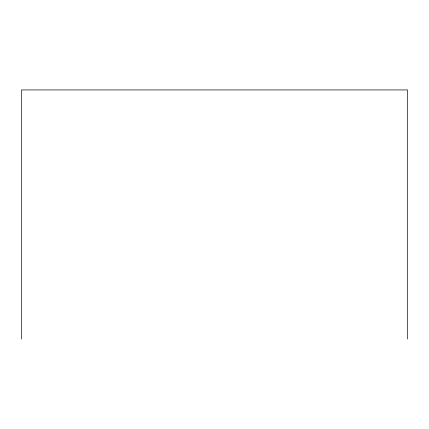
<?xml version="1.0" encoding="UTF-8"?>
<svg xmlns="http://www.w3.org/2000/svg" width="429" height="429" viewBox="0 0 429 429"><rect width="100%" height="100%" fill="white"/><g stroke="black" fill="none" stroke-linecap="round" stroke-linejoin="round"><path stroke-width="0.64" d="M407.55 339.066L407.55 89.934L21.45 89.934L21.45 339.066"/></g></svg>
